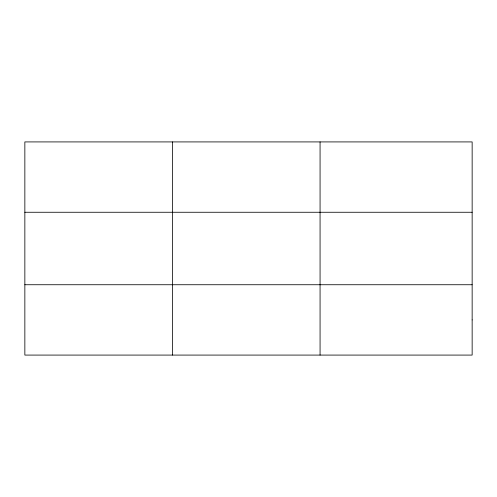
<?xml version="1.0" encoding="UTF-8"?>
<svg xmlns="http://www.w3.org/2000/svg" width="497" height="497" viewBox="0 0 497 497"><rect width="100%" height="100%" fill="white"/><g stroke="black" fill="none" stroke-linecap="round" stroke-linejoin="round"><path stroke-width="0.75" d="M172.459 355.082L172.459 141.918M320.068 355.082L320.068 141.918M24.85 212.262L472.15 212.262M24.85 284.738L472.15 284.738M472.15 319.913L472.15 355.082L24.85 355.082L24.85 141.918L472.15 141.918L472.15 319.913"/></g></svg>
